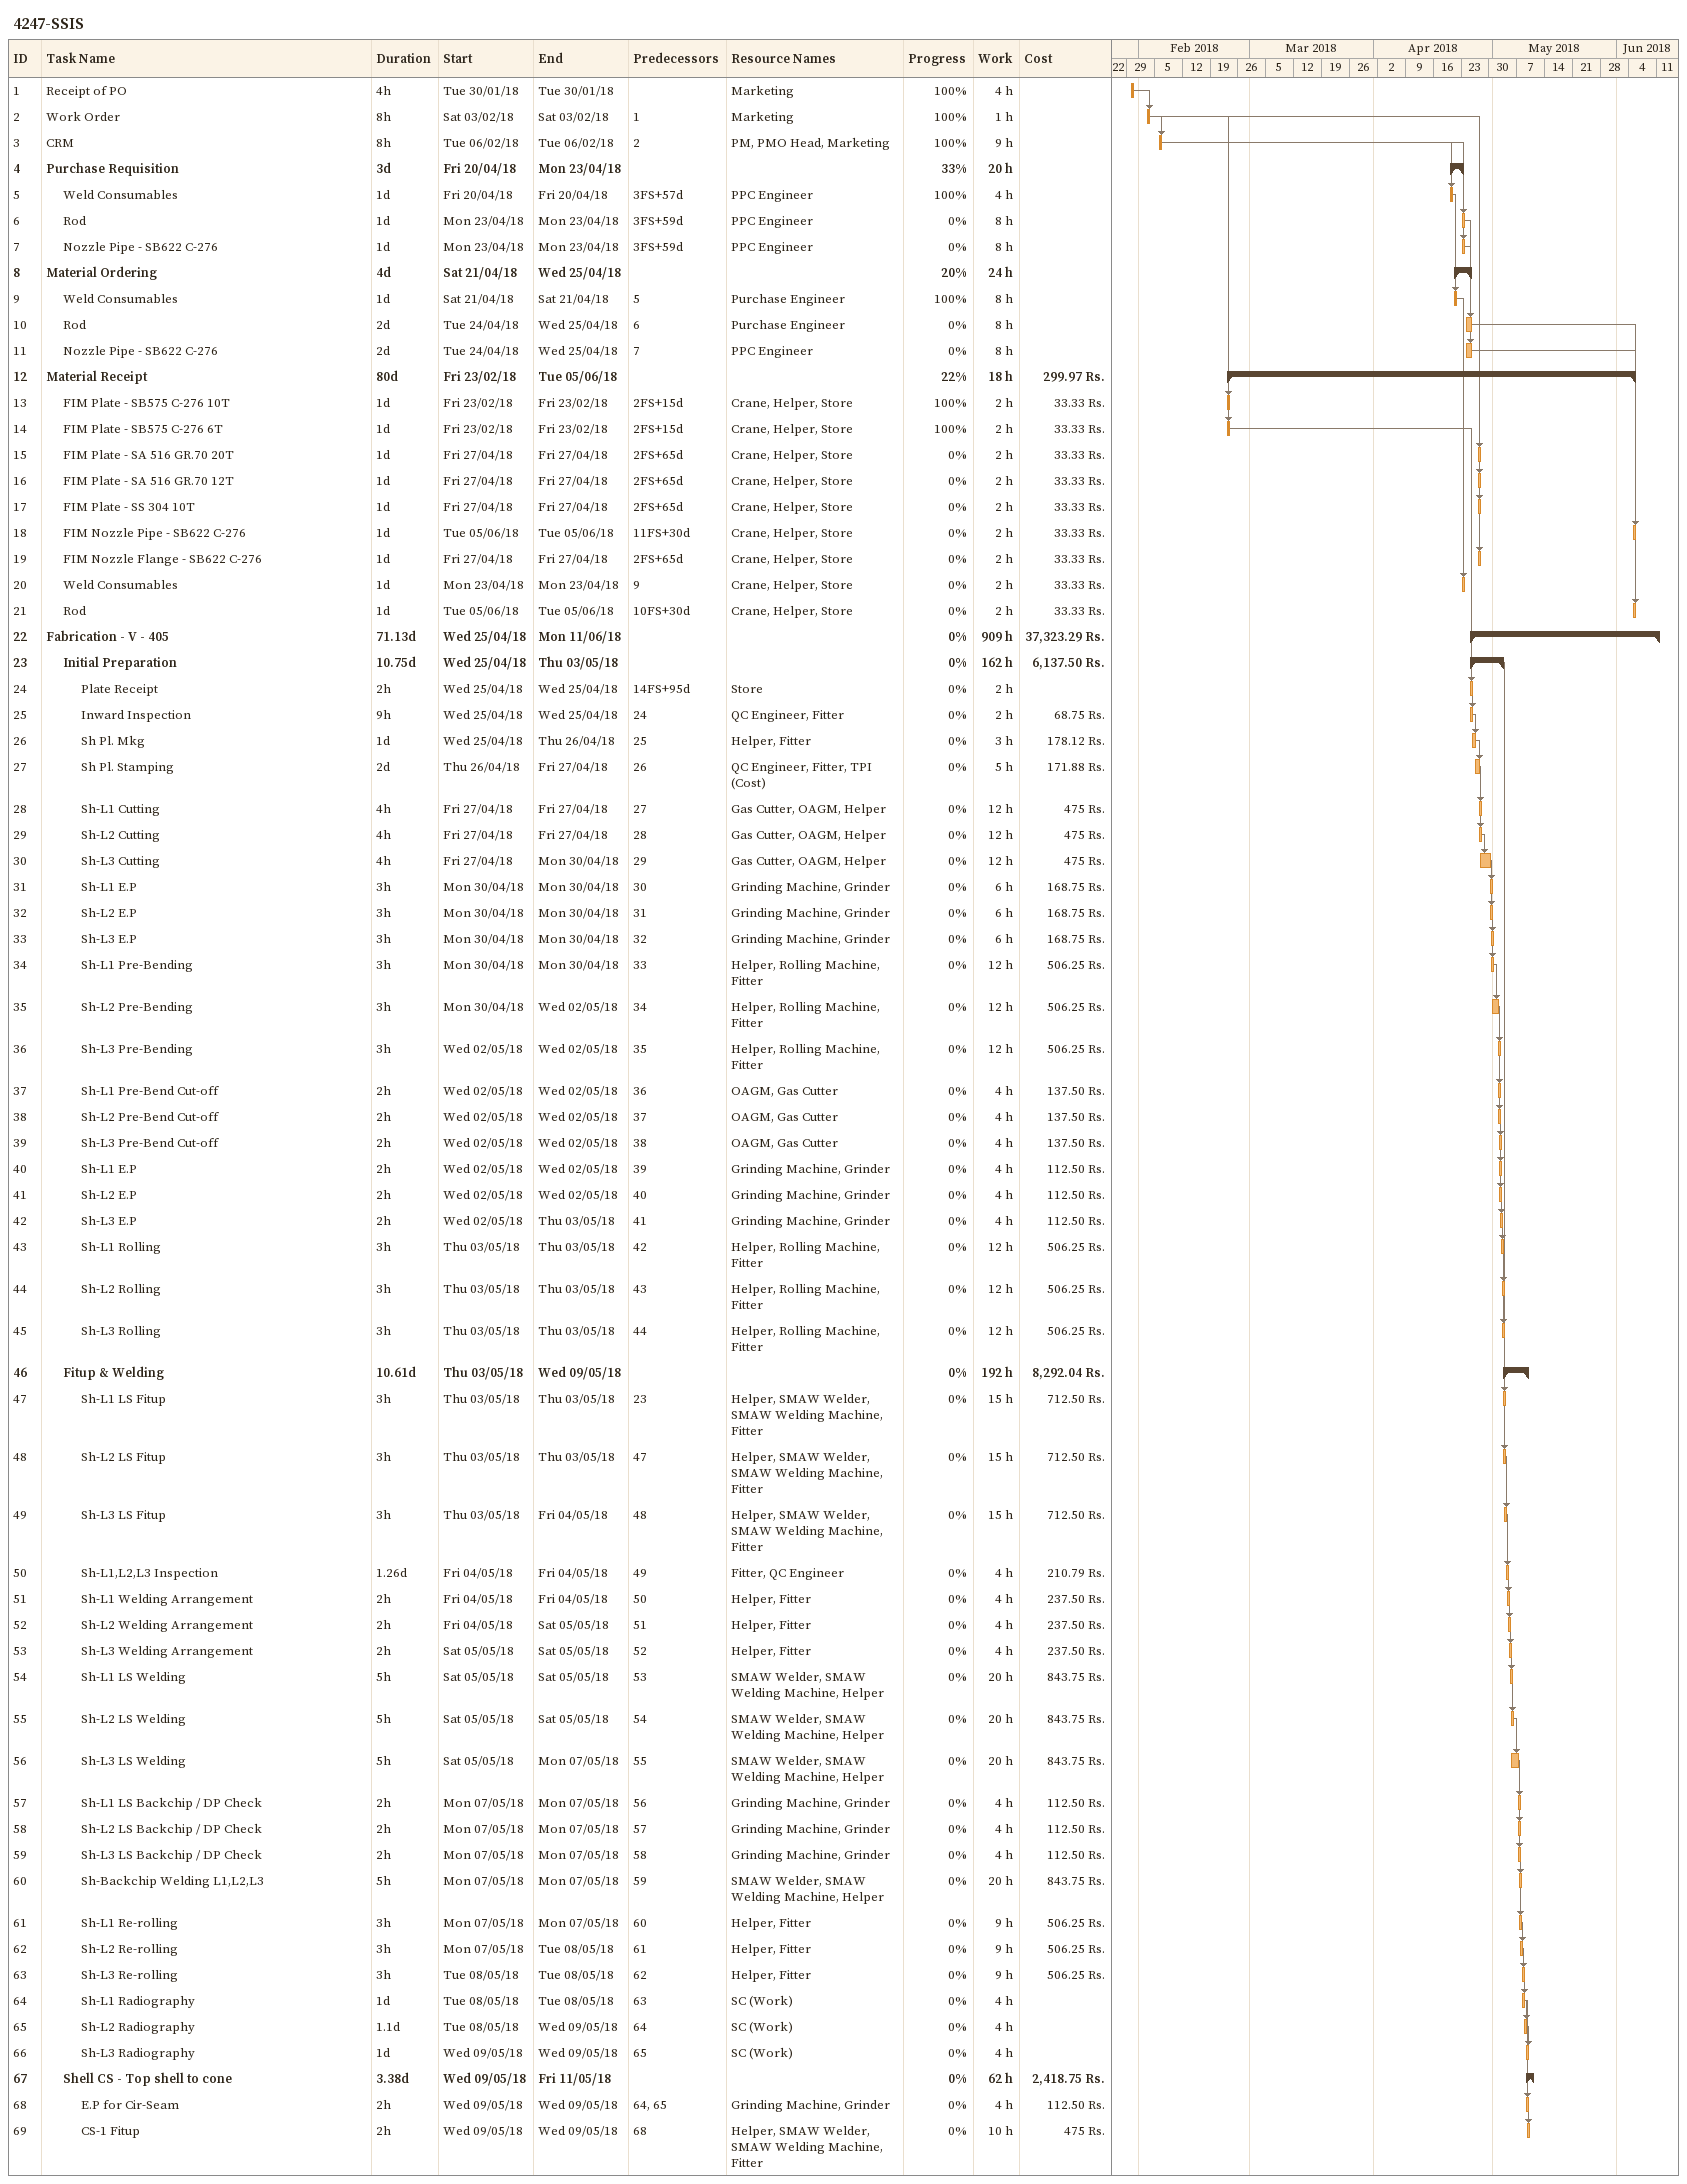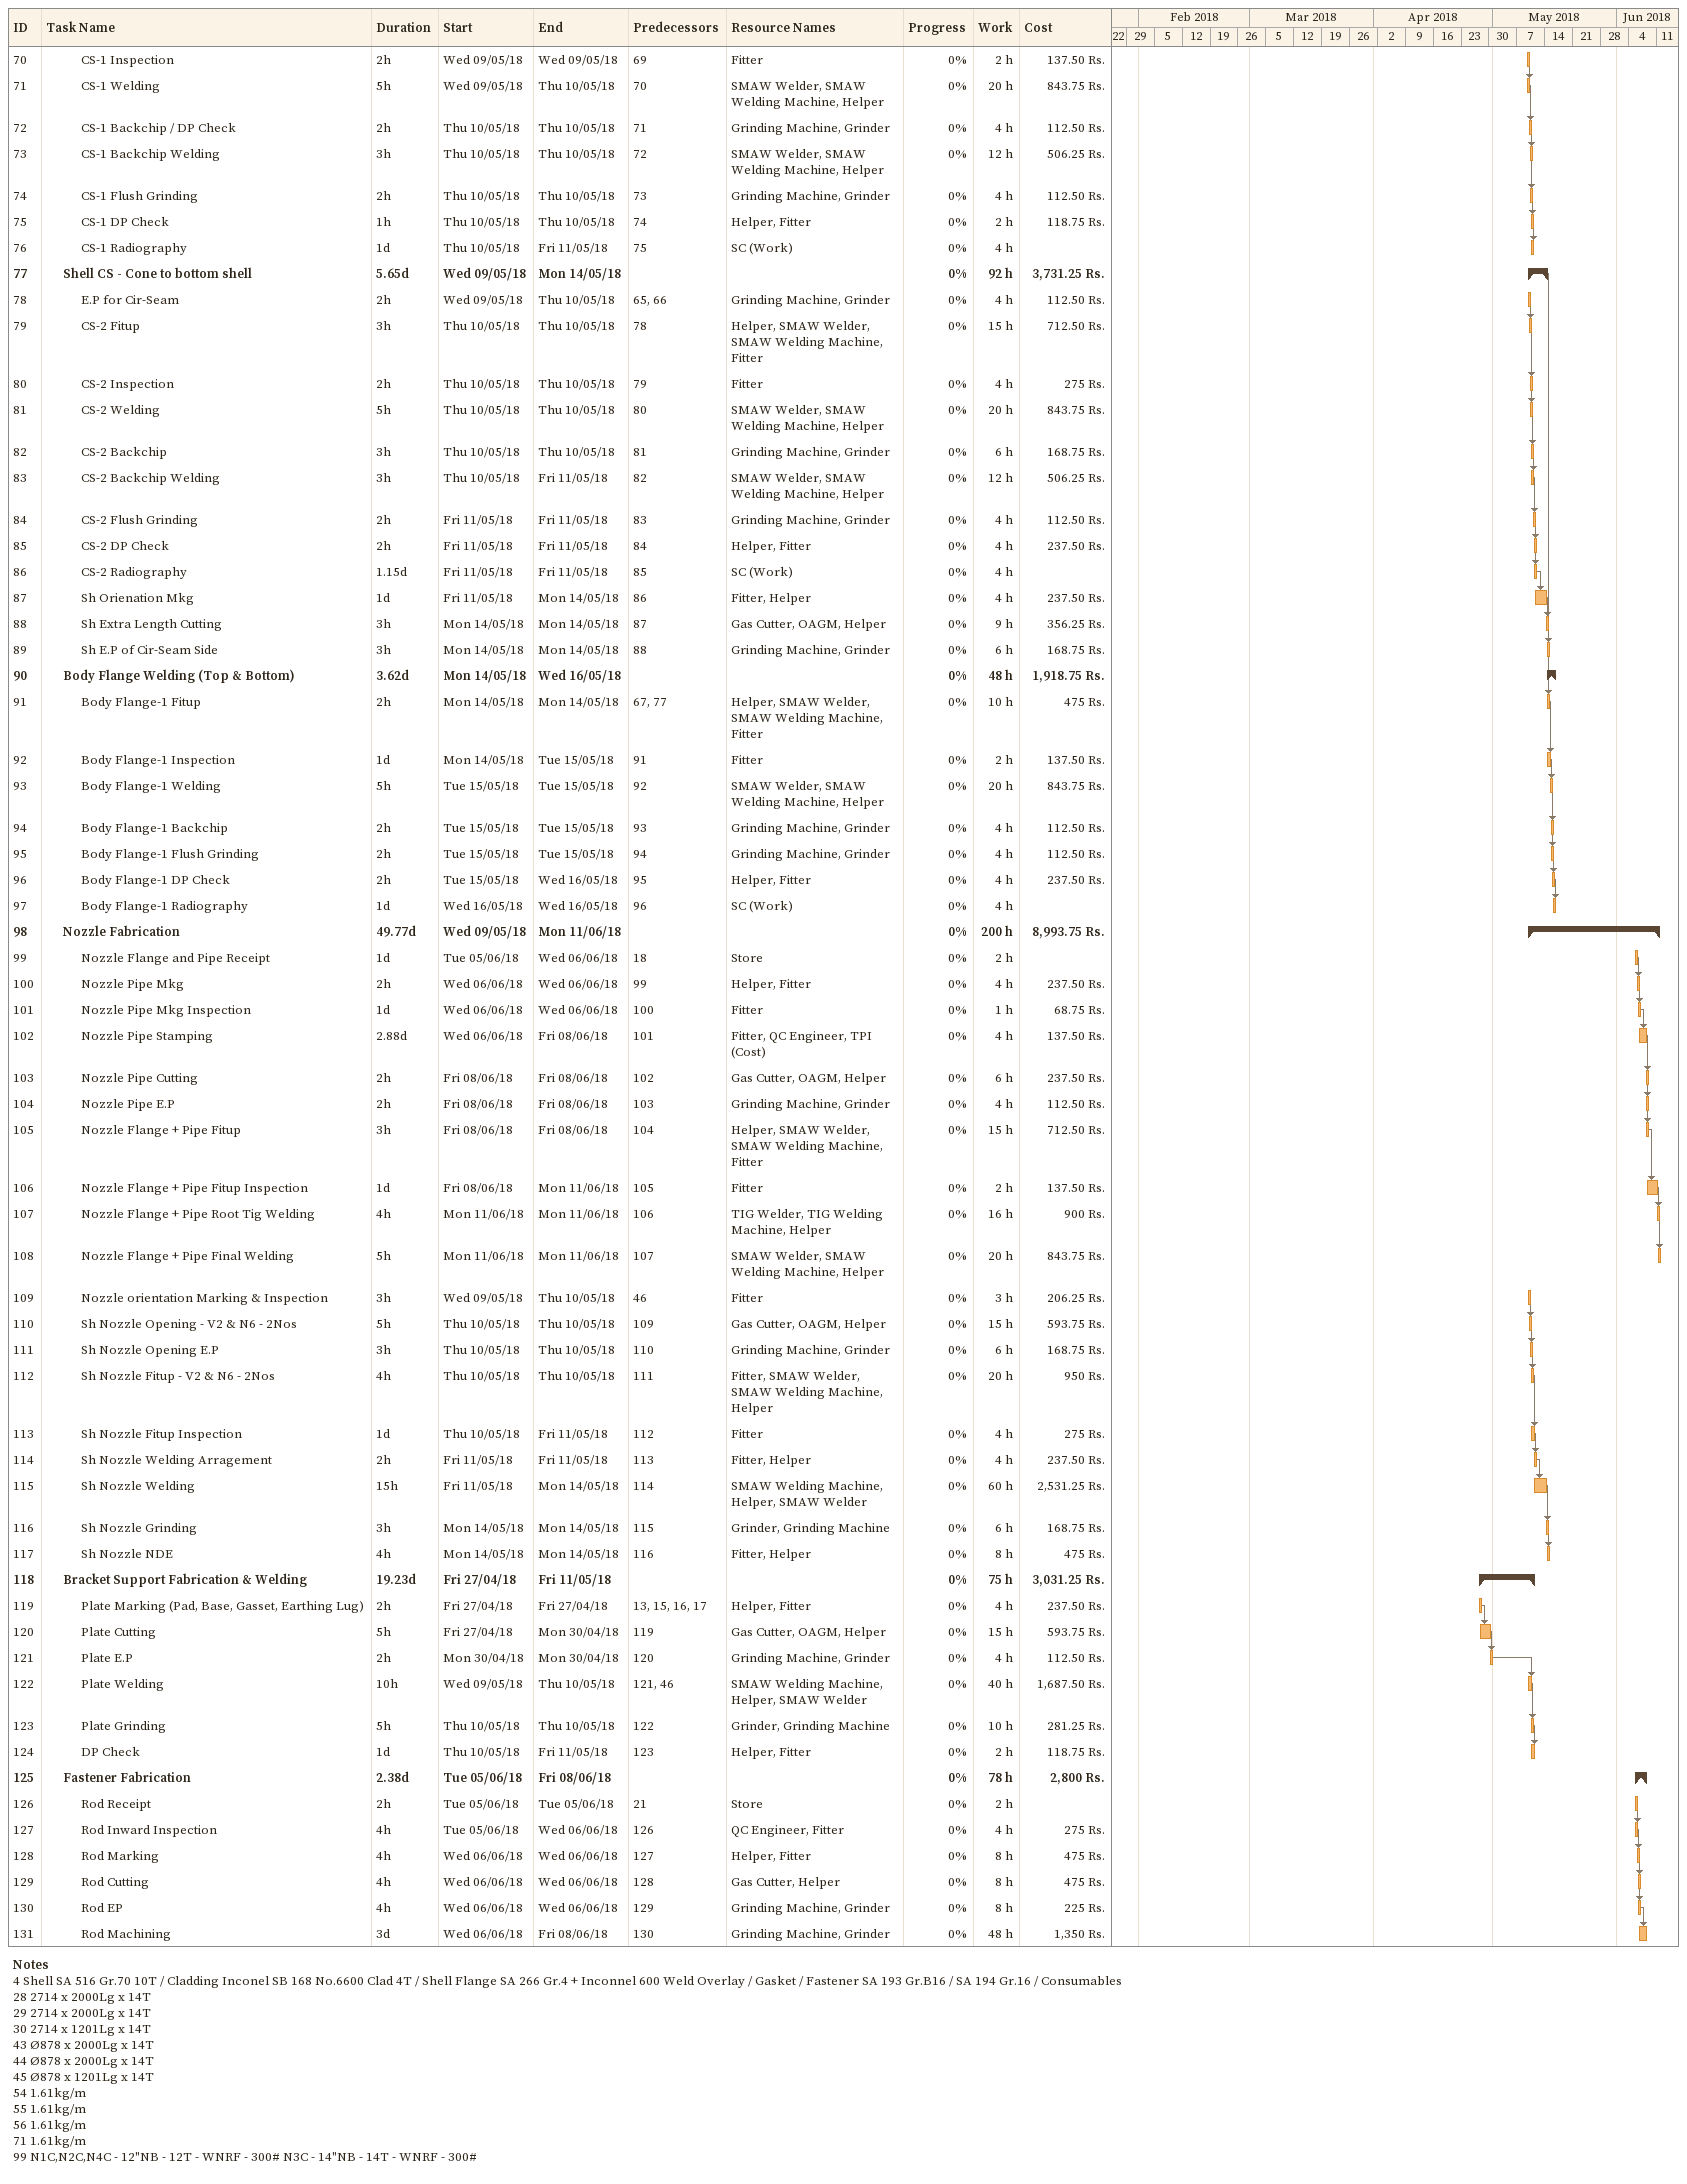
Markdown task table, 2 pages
4247-SSIS

| ID | Level | Task | Duration | Start | Finish | Predecessors | Resources | % complete | Work (h) | Cost (Rs.) |
|---|---|---|---|---|---|---|---|---|---|---|
| 1 | 1 | Receipt of PO | 4h | 2018-01-30 | 2018-01-30 |  | Marketing | 100 | 4 |  |
| 2 | 1 | Work Order | 8h | 2018-02-03 | 2018-02-03 | 1 | Marketing | 100 | 1 |  |
| 3 | 1 | CRM | 8h | 2018-02-06 | 2018-02-06 | 2 | PM, PMO Head, Marketing | 100 | 9 |  |
| 4 | 1 | **Purchase Requisition** | 3d | 2018-04-20 | 2018-04-23 |  |  | 33 | 20 |  |
| 5 | 2 | Weld Consumables | 1d | 2018-04-20 | 2018-04-20 | 3FS+57d | PPC Engineer | 100 | 4 |  |
| 6 | 2 | Rod | 1d | 2018-04-23 | 2018-04-23 | 3FS+59d | PPC Engineer | 0 | 8 |  |
| 7 | 2 | Nozzle Pipe - SB622 C-276 | 1d | 2018-04-23 | 2018-04-23 | 3FS+59d | PPC Engineer | 0 | 8 |  |
| 8 | 1 | **Material Ordering** | 4d | 2018-04-21 | 2018-04-25 |  |  | 20 | 24 |  |
| 9 | 2 | Weld Consumables | 1d | 2018-04-21 | 2018-04-21 | 5 | Purchase Engineer | 100 | 8 |  |
| 10 | 2 | Rod | 2d | 2018-04-24 | 2018-04-25 | 6 | Purchase Engineer | 0 | 8 |  |
| 11 | 2 | Nozzle Pipe - SB622 C-276 | 2d | 2018-04-24 | 2018-04-25 | 7 | PPC Engineer | 0 | 8 |  |
| 12 | 1 | **Material Receipt** | 80d | 2018-02-23 | 2018-06-05 |  |  | 22 | 18 | 299.97 |
| 13 | 2 | FIM Plate - SB575 C-276 10T | 1d | 2018-02-23 | 2018-02-23 | 2FS+15d | Crane, Helper, Store | 100 | 2 | 33.33 |
| 14 | 2 | FIM Plate - SB575 C-276 6T | 1d | 2018-02-23 | 2018-02-23 | 2FS+15d | Crane, Helper, Store | 100 | 2 | 33.33 |
| 15 | 2 | FIM Plate - SA 516 GR.70 20T | 1d | 2018-04-27 | 2018-04-27 | 2FS+65d | Crane, Helper, Store | 0 | 2 | 33.33 |
| 16 | 2 | FIM Plate - SA 516 GR.70 12T | 1d | 2018-04-27 | 2018-04-27 | 2FS+65d | Crane, Helper, Store | 0 | 2 | 33.33 |
| 17 | 2 | FIM Plate - SS 304 10T | 1d | 2018-04-27 | 2018-04-27 | 2FS+65d | Crane, Helper, Store | 0 | 2 | 33.33 |
| 18 | 2 | FIM Nozzle Pipe - SB622 C-276 | 1d | 2018-06-05 | 2018-06-05 | 11FS+30d | Crane, Helper, Store | 0 | 2 | 33.33 |
| 19 | 2 | FIM Nozzle Flange - SB622 C-276 | 1d | 2018-04-27 | 2018-04-27 | 2FS+65d | Crane, Helper, Store | 0 | 2 | 33.33 |
| 20 | 2 | Weld Consumables | 1d | 2018-04-23 | 2018-04-23 | 9 | Crane, Helper, Store | 0 | 2 | 33.33 |
| 21 | 2 | Rod | 1d | 2018-06-05 | 2018-06-05 | 10FS+30d | Crane, Helper, Store | 0 | 2 | 33.33 |
| 22 | 1 | **Fabrication - V - 405** | 71.13d | 2018-04-25 | 2018-06-11 |  |  | 0 | 909 | 37323.29 |
| 23 | 2 | **Initial Preparation** | 10.75d | 2018-04-25 | 2018-05-03 |  |  | 0 | 162 | 6137.50 |
| 24 | 3 | Plate Receipt | 2h | 2018-04-25 | 2018-04-25 | 14FS+95d | Store | 0 | 2 |  |
| 25 | 3 | Inward Inspection | 9h | 2018-04-25 | 2018-04-25 | 24 | QC Engineer, Fitter | 0 | 2 | 68.75 |
| 26 | 3 | Sh Pl. Mkg | 1d | 2018-04-25 | 2018-04-26 | 25 | Helper, Fitter | 0 | 3 | 178.12 |
| 27 | 3 | Sh Pl. Stamping | 2d | 2018-04-26 | 2018-04-27 | 26 | QC Engineer, Fitter, TPI (Cost) | 0 | 5 | 171.88 |
| 28 | 3 | Sh-L1 Cutting | 4h | 2018-04-27 | 2018-04-27 | 27 | Gas Cutter, OAGM, Helper | 0 | 12 | 475 |
| 29 | 3 | Sh-L2 Cutting | 4h | 2018-04-27 | 2018-04-27 | 28 | Gas Cutter, OAGM, Helper | 0 | 12 | 475 |
| 30 | 3 | Sh-L3 Cutting | 4h | 2018-04-27 | 2018-04-30 | 29 | Gas Cutter, OAGM, Helper | 0 | 12 | 475 |
| 31 | 3 | Sh-L1 E.P | 3h | 2018-04-30 | 2018-04-30 | 30 | Grinding Machine, Grinder | 0 | 6 | 168.75 |
| 32 | 3 | Sh-L2 E.P | 3h | 2018-04-30 | 2018-04-30 | 31 | Grinding Machine, Grinder | 0 | 6 | 168.75 |
| 33 | 3 | Sh-L3 E.P | 3h | 2018-04-30 | 2018-04-30 | 32 | Grinding Machine, Grinder | 0 | 6 | 168.75 |
| 34 | 3 | Sh-L1 Pre-Bending | 3h | 2018-04-30 | 2018-04-30 | 33 | Helper, Rolling Machine, Fitter | 0 | 12 | 506.25 |
| 35 | 3 | Sh-L2 Pre-Bending | 3h | 2018-04-30 | 2018-05-02 | 34 | Helper, Rolling Machine, Fitter | 0 | 12 | 506.25 |
| 36 | 3 | Sh-L3 Pre-Bending | 3h | 2018-05-02 | 2018-05-02 | 35 | Helper, Rolling Machine, Fitter | 0 | 12 | 506.25 |
| 37 | 3 | Sh-L1 Pre-Bend Cut-off | 2h | 2018-05-02 | 2018-05-02 | 36 | OAGM, Gas Cutter | 0 | 4 | 137.50 |
| 38 | 3 | Sh-L2 Pre-Bend Cut-off | 2h | 2018-05-02 | 2018-05-02 | 37 | OAGM, Gas Cutter | 0 | 4 | 137.50 |
| 39 | 3 | Sh-L3 Pre-Bend Cut-off | 2h | 2018-05-02 | 2018-05-02 | 38 | OAGM, Gas Cutter | 0 | 4 | 137.50 |
| 40 | 3 | Sh-L1 E.P | 2h | 2018-05-02 | 2018-05-02 | 39 | Grinding Machine, Grinder | 0 | 4 | 112.50 |
| 41 | 3 | Sh-L2 E.P | 2h | 2018-05-02 | 2018-05-02 | 40 | Grinding Machine, Grinder | 0 | 4 | 112.50 |
| 42 | 3 | Sh-L3 E.P | 2h | 2018-05-02 | 2018-05-03 | 41 | Grinding Machine, Grinder | 0 | 4 | 112.50 |
| 43 | 3 | Sh-L1 Rolling | 3h | 2018-05-03 | 2018-05-03 | 42 | Helper, Rolling Machine, Fitter | 0 | 12 | 506.25 |
| 44 | 3 | Sh-L2 Rolling | 3h | 2018-05-03 | 2018-05-03 | 43 | Helper, Rolling Machine, Fitter | 0 | 12 | 506.25 |
| 45 | 3 | Sh-L3 Rolling | 3h | 2018-05-03 | 2018-05-03 | 44 | Helper, Rolling Machine, Fitter | 0 | 12 | 506.25 |
| 46 | 2 | **Fitup & Welding** | 10.61d | 2018-05-03 | 2018-05-09 |  |  | 0 | 192 | 8292.04 |
| 47 | 3 | Sh-L1 LS Fitup | 3h | 2018-05-03 | 2018-05-03 | 23 | Helper, SMAW Welder, SMAW Welding Machine, Fitter | 0 | 15 | 712.50 |
| 48 | 3 | Sh-L2 LS Fitup | 3h | 2018-05-03 | 2018-05-03 | 47 | Helper, SMAW Welder, SMAW Welding Machine, Fitter | 0 | 15 | 712.50 |
| 49 | 3 | Sh-L3 LS Fitup | 3h | 2018-05-03 | 2018-05-04 | 48 | Helper, SMAW Welder, SMAW Welding Machine, Fitter | 0 | 15 | 712.50 |
| 50 | 3 | Sh-L1,L2,L3 Inspection | 1.26d | 2018-05-04 | 2018-05-04 | 49 | Fitter, QC Engineer | 0 | 4 | 210.79 |
| 51 | 3 | Sh-L1 Welding Arrangement | 2h | 2018-05-04 | 2018-05-04 | 50 | Helper, Fitter | 0 | 4 | 237.50 |
| 52 | 3 | Sh-L2 Welding Arrangement | 2h | 2018-05-04 | 2018-05-05 | 51 | Helper, Fitter | 0 | 4 | 237.50 |
| 53 | 3 | Sh-L3 Welding Arrangement | 2h | 2018-05-05 | 2018-05-05 | 52 | Helper, Fitter | 0 | 4 | 237.50 |
| 54 | 3 | Sh-L1 LS Welding | 5h | 2018-05-05 | 2018-05-05 | 53 | SMAW Welder, SMAW Welding Machine, Helper | 0 | 20 | 843.75 |
| 55 | 3 | Sh-L2 LS Welding | 5h | 2018-05-05 | 2018-05-05 | 54 | SMAW Welder, SMAW Welding Machine, Helper | 0 | 20 | 843.75 |
| 56 | 3 | Sh-L3 LS Welding | 5h | 2018-05-05 | 2018-05-07 | 55 | SMAW Welder, SMAW Welding Machine, Helper | 0 | 20 | 843.75 |
| 57 | 3 | Sh-L1 LS Backchip / DP Check | 2h | 2018-05-07 | 2018-05-07 | 56 | Grinding Machine, Grinder | 0 | 4 | 112.50 |
| 58 | 3 | Sh-L2 LS Backchip / DP Check | 2h | 2018-05-07 | 2018-05-07 | 57 | Grinding Machine, Grinder | 0 | 4 | 112.50 |
| 59 | 3 | Sh-L3 LS Backchip / DP Check | 2h | 2018-05-07 | 2018-05-07 | 58 | Grinding Machine, Grinder | 0 | 4 | 112.50 |
| 60 | 3 | Sh-Backchip Welding L1,L2,L3 | 5h | 2018-05-07 | 2018-05-07 | 59 | SMAW Welder, SMAW Welding Machine, Helper | 0 | 20 | 843.75 |
| 61 | 3 | Sh-L1 Re-rolling | 3h | 2018-05-07 | 2018-05-07 | 60 | Helper, Fitter | 0 | 9 | 506.25 |
| 62 | 3 | Sh-L2 Re-rolling | 3h | 2018-05-07 | 2018-05-08 | 61 | Helper, Fitter | 0 | 9 | 506.25 |
| 63 | 3 | Sh-L3 Re-rolling | 3h | 2018-05-08 | 2018-05-08 | 62 | Helper, Fitter | 0 | 9 | 506.25 |
| 64 | 3 | Sh-L1 Radiography | 1d | 2018-05-08 | 2018-05-08 | 63 | SC (Work) | 0 | 4 |  |
| 65 | 3 | Sh-L2 Radiography | 1.1d | 2018-05-08 | 2018-05-09 | 64 | SC (Work) | 0 | 4 |  |
| 66 | 3 | Sh-L3 Radiography | 1d | 2018-05-09 | 2018-05-09 | 65 | SC (Work) | 0 | 4 |  |
| 67 | 2 | **Shell CS - Top shell to cone** | 3.38d | 2018-05-09 | 2018-05-11 |  |  | 0 | 62 | 2418.75 |
| 68 | 3 | E.P for Cir-Seam | 2h | 2018-05-09 | 2018-05-09 | 64, 65 | Grinding Machine, Grinder | 0 | 4 | 112.50 |
| 69 | 3 | CS-1 Fitup | 2h | 2018-05-09 | 2018-05-09 | 68 | Helper, SMAW Welder, SMAW Welding Machine, Fitter | 0 | 10 | 475 |
| 70 | 3 | CS-1 Inspection | 2h | 2018-05-09 | 2018-05-09 | 69 | Fitter | 0 | 2 | 137.50 |
| 71 | 3 | CS-1 Welding | 5h | 2018-05-09 | 2018-05-10 | 70 | SMAW Welder, SMAW Welding Machine, Helper | 0 | 20 | 843.75 |
| 72 | 3 | CS-1 Backchip / DP Check | 2h | 2018-05-10 | 2018-05-10 | 71 | Grinding Machine, Grinder | 0 | 4 | 112.50 |
| 73 | 3 | CS-1 Backchip Welding | 3h | 2018-05-10 | 2018-05-10 | 72 | SMAW Welder, SMAW Welding Machine, Helper | 0 | 12 | 506.25 |
| 74 | 3 | CS-1 Flush Grinding | 2h | 2018-05-10 | 2018-05-10 | 73 | Grinding Machine, Grinder | 0 | 4 | 112.50 |
| 75 | 3 | CS-1 DP Check | 1h | 2018-05-10 | 2018-05-10 | 74 | Helper, Fitter | 0 | 2 | 118.75 |
| 76 | 3 | CS-1 Radiography | 1d | 2018-05-10 | 2018-05-11 | 75 | SC (Work) | 0 | 4 |  |
| 77 | 2 | **Shell CS - Cone to bottom shell** | 5.65d | 2018-05-09 | 2018-05-14 |  |  | 0 | 92 | 3731.25 |
| 78 | 3 | E.P for Cir-Seam | 2h | 2018-05-09 | 2018-05-10 | 65, 66 | Grinding Machine, Grinder | 0 | 4 | 112.50 |
| 79 | 3 | CS-2 Fitup | 3h | 2018-05-10 | 2018-05-10 | 78 | Helper, SMAW Welder, SMAW Welding Machine, Fitter | 0 | 15 | 712.50 |
| 80 | 3 | CS-2 Inspection | 2h | 2018-05-10 | 2018-05-10 | 79 | Fitter | 0 | 4 | 275 |
| 81 | 3 | CS-2 Welding | 5h | 2018-05-10 | 2018-05-10 | 80 | SMAW Welder, SMAW Welding Machine, Helper | 0 | 20 | 843.75 |
| 82 | 3 | CS-2 Backchip | 3h | 2018-05-10 | 2018-05-10 | 81 | Grinding Machine, Grinder | 0 | 6 | 168.75 |
| 83 | 3 | CS-2 Backchip Welding | 3h | 2018-05-10 | 2018-05-11 | 82 | SMAW Welder, SMAW Welding Machine, Helper | 0 | 12 | 506.25 |
| 84 | 3 | CS-2 Flush Grinding | 2h | 2018-05-11 | 2018-05-11 | 83 | Grinding Machine, Grinder | 0 | 4 | 112.50 |
| 85 | 3 | CS-2 DP Check | 2h | 2018-05-11 | 2018-05-11 | 84 | Helper, Fitter | 0 | 4 | 237.50 |
| 86 | 3 | CS-2 Radiography | 1.15d | 2018-05-11 | 2018-05-11 | 85 | SC (Work) | 0 | 4 |  |
| 87 | 3 | Sh Orienation Mkg | 1d | 2018-05-11 | 2018-05-14 | 86 | Fitter, Helper | 0 | 4 | 237.50 |
| 88 | 3 | Sh Extra Length Cutting | 3h | 2018-05-14 | 2018-05-14 | 87 | Gas Cutter, OAGM, Helper | 0 | 9 | 356.25 |
| 89 | 3 | Sh E.P of Cir-Seam Side | 3h | 2018-05-14 | 2018-05-14 | 88 | Grinding Machine, Grinder | 0 | 6 | 168.75 |
| 90 | 2 | **Body Flange Welding (Top & Bottom)** | 3.62d | 2018-05-14 | 2018-05-16 |  |  | 0 | 48 | 1918.75 |
| 91 | 3 | Body Flange-1 Fitup | 2h | 2018-05-14 | 2018-05-14 | 67, 77 | Helper, SMAW Welder, SMAW Welding Machine, Fitter | 0 | 10 | 475 |
| 92 | 3 | Body Flange-1 Inspection | 1d | 2018-05-14 | 2018-05-15 | 91 | Fitter | 0 | 2 | 137.50 |
| 93 | 3 | Body Flange-1 Welding | 5h | 2018-05-15 | 2018-05-15 | 92 | SMAW Welder, SMAW Welding Machine, Helper | 0 | 20 | 843.75 |
| 94 | 3 | Body Flange-1 Backchip | 2h | 2018-05-15 | 2018-05-15 | 93 | Grinding Machine, Grinder | 0 | 4 | 112.50 |
| 95 | 3 | Body Flange-1 Flush Grinding | 2h | 2018-05-15 | 2018-05-15 | 94 | Grinding Machine, Grinder | 0 | 4 | 112.50 |
| 96 | 3 | Body Flange-1 DP Check | 2h | 2018-05-15 | 2018-05-16 | 95 | Helper, Fitter | 0 | 4 | 237.50 |
| 97 | 3 | Body Flange-1 Radiography | 1d | 2018-05-16 | 2018-05-16 | 96 | SC (Work) | 0 | 4 |  |
| 98 | 2 | **Nozzle Fabrication** | 49.77d | 2018-05-09 | 2018-06-11 |  |  | 0 | 200 | 8993.75 |
| 99 | 3 | Nozzle Flange and Pipe Receipt | 1d | 2018-06-05 | 2018-06-06 | 18 | Store | 0 | 2 |  |
| 100 | 3 | Nozzle Pipe Mkg | 2h | 2018-06-06 | 2018-06-06 | 99 | Helper, Fitter | 0 | 4 | 237.50 |
| 101 | 3 | Nozzle Pipe Mkg Inspection | 1d | 2018-06-06 | 2018-06-06 | 100 | Fitter | 0 | 1 | 68.75 |
| 102 | 3 | Nozzle Pipe Stamping | 2.88d | 2018-06-06 | 2018-06-08 | 101 | Fitter, QC Engineer, TPI (Cost) | 0 | 4 | 137.50 |
| 103 | 3 | Nozzle Pipe Cutting | 2h | 2018-06-08 | 2018-06-08 | 102 | Gas Cutter, OAGM, Helper | 0 | 6 | 237.50 |
| 104 | 3 | Nozzle Pipe E.P | 2h | 2018-06-08 | 2018-06-08 | 103 | Grinding Machine, Grinder | 0 | 4 | 112.50 |
| 105 | 3 | Nozzle Flange + Pipe Fitup | 3h | 2018-06-08 | 2018-06-08 | 104 | Helper, SMAW Welder, SMAW Welding Machine, Fitter | 0 | 15 | 712.50 |
| 106 | 3 | Nozzle Flange + Pipe Fitup Inspection | 1d | 2018-06-08 | 2018-06-11 | 105 | Fitter | 0 | 2 | 137.50 |
| 107 | 3 | Nozzle Flange + Pipe Root Tig Welding | 4h | 2018-06-11 | 2018-06-11 | 106 | TIG Welder, TIG Welding Machine, Helper | 0 | 16 | 900 |
| 108 | 3 | Nozzle Flange + Pipe Final Welding | 5h | 2018-06-11 | 2018-06-11 | 107 | SMAW Welder, SMAW Welding Machine, Helper | 0 | 20 | 843.75 |
| 109 | 3 | Nozzle orientation Marking & Inspection | 3h | 2018-05-09 | 2018-05-10 | 46 | Fitter | 0 | 3 | 206.25 |
| 110 | 3 | Sh Nozzle Opening - V2 & N6 - 2Nos | 5h | 2018-05-10 | 2018-05-10 | 109 | Gas Cutter, OAGM, Helper | 0 | 15 | 593.75 |
| 111 | 3 | Sh Nozzle Opening E.P | 3h | 2018-05-10 | 2018-05-10 | 110 | Grinding Machine, Grinder | 0 | 6 | 168.75 |
| 112 | 3 | Sh Nozzle Fitup - V2 & N6 - 2Nos | 4h | 2018-05-10 | 2018-05-10 | 111 | Fitter, SMAW Welder, SMAW Welding Machine, Helper | 0 | 20 | 950 |
| 113 | 3 | Sh Nozzle Fitup Inspection | 1d | 2018-05-10 | 2018-05-11 | 112 | Fitter | 0 | 4 | 275 |
| 114 | 3 | Sh Nozzle Welding Arragement | 2h | 2018-05-11 | 2018-05-11 | 113 | Fitter, Helper | 0 | 4 | 237.50 |
| 115 | 3 | Sh Nozzle Welding | 15h | 2018-05-11 | 2018-05-14 | 114 | SMAW Welding Machine, Helper, SMAW Welder | 0 | 60 | 2531.25 |
| 116 | 3 | Sh Nozzle Grinding | 3h | 2018-05-14 | 2018-05-14 | 115 | Grinder, Grinding Machine | 0 | 6 | 168.75 |
| 117 | 3 | Sh Nozzle NDE | 4h | 2018-05-14 | 2018-05-14 | 116 | Fitter, Helper | 0 | 8 | 475 |
| 118 | 2 | **Bracket Support Fabrication & Welding** | 19.23d | 2018-04-27 | 2018-05-11 |  |  | 0 | 75 | 3031.25 |
| 119 | 3 | Plate Marking (Pad, Base, Gasset, Earthing Lug) | 2h | 2018-04-27 | 2018-04-27 | 13, 15, 16, 17 | Helper, Fitter | 0 | 4 | 237.50 |
| 120 | 3 | Plate Cutting | 5h | 2018-04-27 | 2018-04-30 | 119 | Gas Cutter, OAGM, Helper | 0 | 15 | 593.75 |
| 121 | 3 | Plate E.P | 2h | 2018-04-30 | 2018-04-30 | 120 | Grinding Machine, Grinder | 0 | 4 | 112.50 |
| 122 | 3 | Plate Welding | 10h | 2018-05-09 | 2018-05-10 | 121, 46 | SMAW Welding Machine, Helper, SMAW Welder | 0 | 40 | 1687.50 |
| 123 | 3 | Plate Grinding | 5h | 2018-05-10 | 2018-05-10 | 122 | Grinder, Grinding Machine | 0 | 10 | 281.25 |
| 124 | 3 | DP Check | 1d | 2018-05-10 | 2018-05-11 | 123 | Helper, Fitter | 0 | 2 | 118.75 |
| 125 | 2 | **Fastener Fabrication** | 2.38d | 2018-06-05 | 2018-06-08 |  |  | 0 | 78 | 2800 |
| 126 | 3 | Rod Receipt | 2h | 2018-06-05 | 2018-06-05 | 21 | Store | 0 | 2 |  |
| 127 | 3 | Rod Inward Inspection | 4h | 2018-06-05 | 2018-06-06 | 126 | QC Engineer, Fitter | 0 | 4 | 275 |
| 128 | 3 | Rod Marking | 4h | 2018-06-06 | 2018-06-06 | 127 | Helper, Fitter | 0 | 8 | 475 |
| 129 | 3 | Rod Cutting | 4h | 2018-06-06 | 2018-06-06 | 128 | Gas Cutter, Helper | 0 | 8 | 475 |
| 130 | 3 | Rod EP | 4h | 2018-06-06 | 2018-06-06 | 129 | Grinding Machine, Grinder | 0 | 8 | 225 |
| 131 | 3 | Rod Machining | 3d | 2018-06-06 | 2018-06-08 | 130 | Grinding Machine, Grinder | 0 | 48 | 1350 |

Notes
- 4: Shell SA 516 Gr.70 10T / Cladding Inconel SB 168 No.6600 Clad 4T / Shell Flange SA 266 Gr.4 + Inconnel 600 Weld Overlay / Gasket / Fastener SA 193 Gr.B16 / SA 194 Gr.16 / Consumables
- 28: 2714 x 2000Lg x 14T
- 29: 2714 x 2000Lg x 14T
- 30: 2714 x 1201Lg x 14T
- 43: Ø878 x 2000Lg x 14T
- 44: Ø878 x 2000Lg x 14T
- 45: Ø878 x 1201Lg x 14T
- 54: 1.61kg/m
- 55: 1.61kg/m
- 56: 1.61kg/m
- 71: 1.61kg/m
- 99: N1C,N2C,N4C - 12"NB - 12T - WNRF - 300# N3C - 14"NB - 14T - WNRF - 300#
